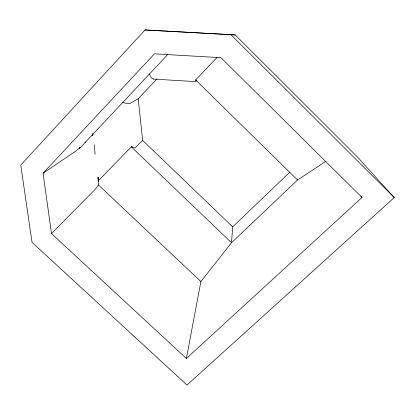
<?xml version="1.0" encoding="UTF-8"?>
<svg xmlns="http://www.w3.org/2000/svg" width="415" height="415" viewBox="0 0 415 415"><rect width="100%" height="100%" fill="white"/><g stroke="black" fill="none" stroke-linecap="round" stroke-linejoin="round"><path stroke-width="0.62" d="M98.329 181.604L98.671 180.478L98.21 177.371L97.919 177.47L98.407 184.914L97.598 186.268A287.398 84.966 35.7 0 1 94.667 189.837L51.491 233.593L186.387 358.487L362.015 197.467L360.9 195.896M289.846 172.163L232.685 226.849L231.518 242.723L200.891 281.557L186.387 358.487M79.208 148.477L80.287 147.309L75.909 151.013L43.072 173.2L51.491 233.593M145.006 29.958L20.75 165.082L32.048 242.386L186.973 385.042L394.25 197.566L357.04 156.538L235.196 34.912L145.006 29.958L235.196 34.912M43.072 173.2L154.473 53.826L220.972 57.701L362.015 197.467M85.132 142.506L167.79 54.5M122.171 102.458L126.502 103.345L130.175 103.371L138.211 98.754L156.989 78.876M217.055 57.452L195.636 79.955L195.719 80.557L196.969 80.883M97.836 178.118L98.723 177.2M98.671 180.478L131.301 146.837L132.219 146.547L132.769 147.564L135.134 147.875L142.641 140.4L138.211 98.754M326.024 161.217L297.539 179.996L231.518 242.723L131.301 146.837L132.769 147.564M149.12 73.751C150.365 75.338 150.993 78.668 153.368 79.006M153.114 79.047L196.129 81.667M196.373 80.458L195.636 79.955L297.539 179.996L297.124 178.792M98.407 184.914L200.891 281.557M142.641 140.4L232.685 226.849M231.025 34.767L394.25 197.566M92.504 134.201L92.685 135.44L92.587 134.304M92.742 134.087L92.919 135.368L92.82 133.563M95.082 154.24L94.236 144.768M85.474 141.888A438.173 111.246 76.1 0 1 79.306 148.43"/></g></svg>
